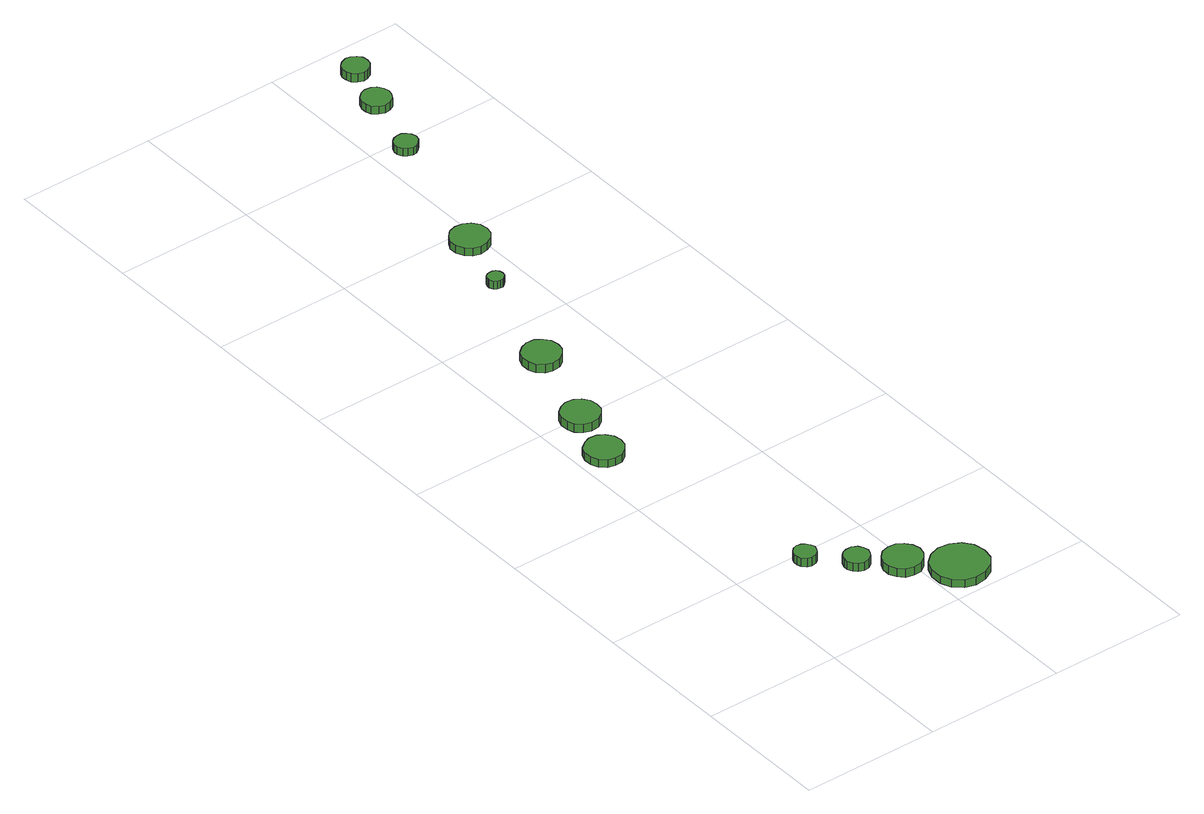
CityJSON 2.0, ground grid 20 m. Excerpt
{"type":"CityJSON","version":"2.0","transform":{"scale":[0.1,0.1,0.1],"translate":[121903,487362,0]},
"CityObjects":{
"tree1":{"type":"SolitaryVegetationObject","attributes":{"function":"something"},"geometry":[{"type":"MultiSurface","lod":"1","boundaries":[[[0,1,2,3,4,5,6,7,8,9,10,11,12,13,14]],[[15,16,17,18,19,20,21,22,23,24,25,26,27,28,29]],[[0,29,28,1]],[[1,28,27,2]],[[2,27,26,3]],[[3,26,25,4]],[[4,25,24,5]],[[5,24,23,6]],[[6,23,22,7]],[[7,22,21,8]],[[8,21,20,9]],[[9,20,19,10]],[[10,19,18,11]],[[11,18,17,12]],[[12,17,16,13]],[[13,16,15,14]],[[14,15,29,0]]]}]},
"tree2":{"type":"SolitaryVegetationObject","attributes":{"function":"something"},"geometry":[{"type":"MultiSurface","lod":"1","boundaries":[[[30,31,32,33,34,35,36,37,38,39,40,41,42,43,44]],[[45,46,47,48,49,50,51,52,53,54,55,56,57,58,59]],[[30,59,58,31]],[[31,58,57,32]],[[32,57,56,33]],[[33,56,55,34]],[[34,55,54,35]],[[35,54,53,36]],[[36,53,52,37]],[[37,52,51,38]],[[38,51,50,39]],[[39,50,49,40]],[[40,49,48,41]],[[41,48,47,42]],[[42,47,46,43]],[[43,46,45,44]],[[44,45,59,30]]]}]},
"tree3":{"type":"SolitaryVegetationObject","attributes":{"function":"something"},"geometry":[{"type":"MultiSurface","lod":"1","boundaries":[[[60,61,62,63,64,65,66,67,68,69,70,71,72,73,74]],[[75,76,77,78,79,80,81,82,83,84,85,86,87,88,89]],[[60,89,88,61]],[[61,88,87,62]],[[62,87,86,63]],[[63,86,85,64]],[[64,85,84,65]],[[65,84,83,66]],[[66,83,82,67]],[[67,82,81,68]],[[68,81,80,69]],[[69,80,79,70]],[[70,79,78,71]],[[71,78,77,72]],[[72,77,76,73]],[[73,76,75,74]],[[74,75,89,60]]]}]},
"tree4":{"type":"SolitaryVegetationObject","attributes":{"function":"something"},"geometry":[{"type":"MultiSurface","lod":"1","boundaries":[[[90,91,92,93,94,95,96,97,98,99,100,101,102,103,104]],[[105,106,107,108,109,110,111,112,113,114,115,116,117,118,119]],[[90,119,118,91]],[[91,118,117,92]],[[92,117,116,93]],[[93,116,115,94]],[[94,115,114,95]],[[95,114,113,96]],[[96,113,112,97]],[[97,112,111,98]],[[98,111,110,99]],[[99,110,109,100]],[[100,109,108,101]],[[101,108,107,102]],[[102,107,106,103]],[[103,106,105,104]],[[104,105,119,90]]]}]},
"tree5":{"type":"SolitaryVegetationObject","attributes":{"function":"something"},"geometry":[{"type":"MultiSurface","lod":"1","boundaries":[[[120,121,122,123,124,125,126,127,128,129,130,131,132,133,134]],[[135,136,137,138,139,140,141,142,143,144,145,146,147,148,149]],[[120,149,148,121]],[[121,148,147,122]],[[122,147,146,123]],[[123,146,145,124]],[[124,145,144,125]],[[125,144,143,126]],[[126,143,142,127]],[[127,142,141,128]],[[128,141,140,129]],[[129,140,139,130]],[[130,139,138,131]],[[131,138,137,132]],[[132,137,136,133]],[[133,136,135,134]],[[134,135,149,120]]]}]},
"tree6":{"type":"SolitaryVegetationObject","attributes":{"function":"something"},"geometry":[{"type":"MultiSurface","lod":"1","boundaries":[[[150,151,152,153,154,155,156,157,158,159,160,161,162,163,164]],[[165,166,167,168,169,170,171,172,173,174,175,176,177,178,179]],[[150,179,178,151]],[[151,178,177,152]],[[152,177,176,153]],[[153,176,175,154]],[[154,175,174,155]],[[155,174,173,156]],[[156,173,172,157]],[[157,172,171,158]],[[158,171,170,159]],[[159,170,169,160]],[[160,169,168,161]],[[161,168,167,162]],[[162,167,166,163]],[[163,166,165,164]],[[164,165,179,150]]]}]},
"tree7":{"type":"SolitaryVegetationObject","attributes":{"function":"something"},"geometry":[{"type":"MultiSurface","lod":"1","boundaries":[[[180,181,182,183,184,185,186,187,188,189,190,191,192,193,194]],[[195,196,197,198,199,200,201,202,203,204,205,206,207,208,209]],[[180,209,208,181]],[[181,208,207,182]],[[182,207,206,183]],[[183,206,205,184]],[[184,205,204,185]],[[185,204,203,186]],[[186,203,202,187]],[[187,202,201,188]],[[188,201,200,189]],[[189,200,199,190]],[[190,199,198,191]],[[191,198,197,192]],[[192,197,196,193]],[[193,196,195,194]],[[194,195,209,180]]]}]},
"tree8":{"type":"SolitaryVegetationObject","attributes":{"function":"something"},"geometry":[{"type":"MultiSurface","lod":"1","boundaries":[[[210,211,212,213,214,215,216,217,218,219,220,221,222,223,224]],[[225,226,227,228,229,230,231,232,233,234,235,236,237,238,239]],[[210,239,238,211]],[[211,238,237,212]],[[212,237,236,213]],[[213,236,235,214]],[[214,235,234,215]],[[215,234,233,216]],[[216,233,232,217]],[[217,232,231,218]],[[218,231,230,219]],[[219,230,229,220]],[[220,229,228,221]],[[221,228,227,222]],[[222,227,226,223]],[[223,226,225,224]],[[224,225,239,210]]]}]},
"tree9":{"type":"SolitaryVegetationObject","attributes":{"function":"something"},"geometry":[{"type":"MultiSurface","lod":"1","boundaries":[[[240,241,242,243,244,245,246,247,248,249,250,251,252,253,254]],[[255,256,257,258,259,260,261,262,263,264,265,266,267,268,269]],[[240,269,268,241]],[[241,268,267,242]],[[242,267,266,243]],[[243,266,265,244]],[[244,265,264,245]],[[245,264,263,246]],[[246,263,262,247]],[[247,262,261,248]],[[248,261,260,249]],[[249,260,259,250]],[[250,259,258,251]],[[251,258,257,252]],[[252,257,256,253]],[[253,256,255,254]],[[254,255,269,240]]]}]},
"tree10":{"type":"SolitaryVegetationObject","attributes":{"function":"something"},"geometry":[{"type":"MultiSurface","lod":"1","boundaries":[[[270,271,272,273,274,275,276,277,278,279,280,281,282,283,284]],[[285,286,287,288,289,290,291,292,293,294,295,296,297,298,299]],[[270,299,298,271]],[[271,298,297,272]],[[272,297,296,273]],[[273,296,295,274]],[[274,295,294,275]],[[275,294,293,276]],[[276,293,292,277]],[[277,292,291,278]],[[278,291,290,279]],[[279,290,289,280]],[[280,289,288,281]],[[281,288,287,282]],[[282,287,286,283]],[[283,286,285,284]],[[284,285,299,270]]]}]},
"tree11":{"type":"SolitaryVegetationObject","attributes":{"function":"something"},"geometry":[{"type":"MultiSurface","lod":"1","boundaries":[[[300,301,302,303,304,305,306,307,308,309,310,311,312,313,314]],[[315,316,317,318,319,320,321,322,323,324,325,326,327,328,329]],[[300,329,328,301]],[[301,328,327,302]],[[302,327,326,303]],[[303,326,325,304]],[[304,325,324,305]],[[305,324,323,306]],[[306,323,322,307]],[[307,322,321,308]],[[308,321,320,309]],[[309,320,319,310]],[[310,319,318,311]],[[311,318,317,312]],[[312,317,316,313]],[[313,316,315,314]],[[314,315,329,300]]]}]},
"tree12":{"type":"SolitaryVegetationObject","attributes":{"function":"something"},"geometry":[{"type":"MultiSurface","lod":"1","boundaries":[[[330,331,332,333,334,335,336,337,338,339,340,341,342,343,344]],[[345,346,347,348,349,350,351,352,353,354,355,356,357,358,359]],[[330,359,358,331]],[[331,358,357,332]],[[332,357,356,333]],[[333,356,355,334]],[[334,355,354,335]],[[335,354,353,336]],[[336,353,352,337]],[[337,352,351,338]],[[338,351,350,339]],[[339,350,349,340]],[[340,349,348,341]],[[341,348,347,342]],[[342,347,346,343]],[[343,346,345,344]],[[344,345,359,330]]]}]}
},
"vertices":[
[113,182,21],[111,188,21],[107,194,21],[102,197,21],[95,198,21],[89,196,21],[84,191,21],[82,185,21],[82,179,21],[84,173,21],[89,168,21],[95,166,21],[102,167,21],[107,170,21],[111,176,21],[111,176,8],[107,170,8],[102,167,8],[95,166,8],[89,168,8],[84,173,8],[82,179,8],[82,185,8],[84,191,8],[89,196,8],[95,198,8],[102,197,8],[107,194,8],[111,188,8],[113,182,8],
[165,139,17],[163,147,17],[159,153,17],[152,157,17],[144,157,17],[137,155,17],[132,150,17],[129,143,17],[129,136,17],[132,129,17],[137,124,17],[144,121,17],[152,122,17],[159,126,17],[163,132,17],[163,132,4],[159,126,4],[152,122,4],[144,121,4],[137,124,4],[132,129,4],[129,136,4],[129,143,4],[132,150,4],[137,155,4],[144,157,4],[152,157,4],[159,153,4],[163,147,4],[165,139,4],
[62,514,20],[60,525,20],[53,534,20],[44,540,20],[32,541,20],[22,537,20],[13,530,20],[9,520,20],[9,508,20],[13,498,20],[22,490,20],[32,487,20],[44,488,20],[53,494,20],[60,503,20],[60,503,8],[53,494,8],[44,488,8],[32,487,8],[22,490,8],[13,498,8],[9,508,8],[9,520,8],[13,530,8],[22,537,8],[32,541,8],[44,540,8],[53,534,8],[60,525,8],[62,514,8],
[217,99,19],[214,110,19],[207,119,19],[198,125,19],[186,126,19],[175,123,19],[167,115,19],[162,105,19],[162,93,19],[167,83,19],[175,75,19],[186,72,19],[198,73,19],[207,79,19],[214,88,19],[214,88,6],[207,79,6],[198,73,6],[186,72,6],[175,75,6],[167,83,6],[162,93,6],[162,105,6],[167,115,6],[175,123,6],[186,126,6],[198,125,6],[207,119,6],[214,110,6],[217,99,6],
[87,594,18],[85,605,18],[78,614,18],[69,620,18],[57,621,18],[47,617,18],[38,610,18],[34,600,18],[34,588,18],[38,578,18],[47,570,18],[57,567,18],[69,568,18],[78,574,18],[85,583,18],[85,583,5],[78,574,5],[69,568,5],[57,567,5],[47,570,5],[38,578,5],[34,588,5],[34,600,5],[38,610,5],[47,617,5],[57,621,5],[69,620,5],[78,614,5],[85,605,5],[87,594,5],
[280,47,17],[277,64,17],[267,77,17],[253,85,17],[236,87,17],[221,82,17],[208,71,17],[202,56,17],[202,39,17],[208,24,17],[221,13,17],[236,8,17],[253,10,17],[267,18,17],[277,31,17],[277,31,5],[267,18,5],[253,10,5],[236,8,5],[221,13,5],[208,24,5],[202,39,5],[202,56,5],[208,71,5],[221,82,5],[236,87,5],[253,85,5],[267,77,5],[277,64,5],[280,47,5],
[128,725,17],[126,736,17],[119,745,17],[110,751,17],[98,752,17],[88,748,17],[79,741,17],[75,731,17],[75,719,17],[79,709,17],[88,701,17],[98,698,17],[110,699,17],[119,705,17],[126,714,17],[126,714,4],[119,705,4],[110,699,4],[98,698,4],[88,701,4],[79,709,4],[75,719,4],[75,731,4],[79,741,4],[88,748,4],[98,752,4],[110,751,4],[119,745,4],[126,736,4],[128,725,4],
[167,887,17],[166,892,17],[163,896,17],[159,898,17],[154,898,17],[150,897,17],[146,894,17],[144,889,17],[144,885,17],[146,880,17],[150,877,17],[154,876,17],[159,876,17],[163,879,17],[166,882,17],[166,882,5],[163,879,5],[159,876,5],[154,876,5],[150,877,5],[146,880,5],[144,885,5],[144,889,5],[146,894,5],[150,897,5],[154,898,5],[159,898,5],[163,896,5],[166,892,5],[167,887,5],
[207,970,21],[205,981,21],[198,990,21],[188,996,21],[177,997,21],[166,994,21],[158,986,21],[153,976,21],[153,965,21],[158,954,21],[166,947,21],[177,943,21],[188,945,21],[198,950,21],[205,959,21],[205,959,9],[198,950,9],[188,945,9],[177,943,9],[166,947,9],[158,954,9],[153,965,9],[153,976,9],[158,986,9],[166,994,9],[177,997,9],[188,996,9],[198,990,9],[205,981,9],[207,970,9],
[258,1178,21],[256,1185,21],[252,1190,21],[246,1194,21],[240,1194,21],[233,1192,21],[228,1188,21],[225,1181,21],[225,1175,21],[228,1168,21],[233,1164,21],[240,1162,21],[246,1162,21],[252,1166,21],[256,1171,21],[256,1171,9],[252,1166,9],[246,1162,9],[240,1162,9],[233,1164,9],[228,1168,9],[225,1175,9],[225,1181,9],[228,1188,9],[233,1192,9],[240,1194,9],[246,1194,9],[252,1190,9],[256,1185,9],[258,1178,9],
[294,1279,17],[292,1287,17],[287,1295,17],[280,1299,17],[271,1300,17],[263,1297,17],[256,1291,17],[253,1283,17],[253,1275,17],[256,1267,17],[263,1261,17],[271,1258,17],[280,1259,17],[287,1263,17],[292,1271,17],[292,1271,5],[287,1263,5],[280,1259,5],[271,1258,5],[263,1261,5],[256,1267,5],[253,1275,5],[253,1283,5],[256,1291,5],[263,1297,5],[271,1300,5],[280,1299,5],[287,1295,5],[292,1287,5],[294,1279,5],
[314,1349,16],[313,1357,16],[308,1363,16],[301,1367,16],[294,1368,16],[286,1365,16],[280,1360,16],[277,1353,16],[277,1345,16],[280,1338,16],[286,1333,16],[294,1330,16],[301,1331,16],[308,1335,16],[313,1341,16],[313,1341,3],[308,1335,3],[301,1331,3],[294,1330,3],[286,1333,3],[280,1338,3],[277,1345,3],[277,1353,3],[280,1360,3],[286,1365,3],[294,1368,3],[301,1367,3],[308,1363,3],[313,1357,3],[314,1349,3]
]}
